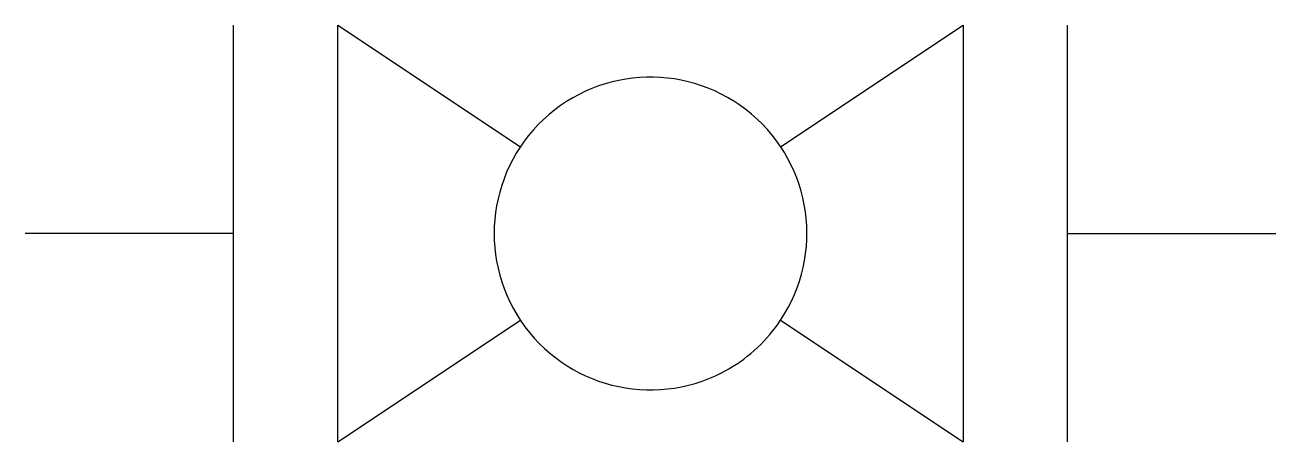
# Model space of a CAD drawing. Extents: x -6 to 6, y -2 to 2.
import ezdxf

# ---------------------------------------------------------------- set-up
doc = ezdxf.new("R2010")
doc.units = 0
doc.header["$LTSCALE"] = 1.2
doc.header["$MEASUREMENT"] = 0
doc.layers.get('0').update_dxf_attribs({"linetype": 'CONTINUOUS'})

msp = doc.modelspace()

# ---------------------------------------------------------------- linework, layer by layer
for p, q in [((-4, -2), (-4, 2)), ((-3, 2), (-1.248, 0.832)), ((-3, -2), (-3, 2)), ((1.248, 0.832), (3, 2)), ((3, 2), (3, -2)), ((4, -2), (4, 2)), ((-4, 0), (-6, 0)), ((4, 0), (6, 0)), ((-3, -2), (-1.248, -0.832)), ((1.248, -0.832), (3, -2))]:
    msp.add_line(p, q)
at = {"ltscale": 0.25}
for start, end in [(326.3099, 300), (300, 326.3099)]:
    msp.add_arc((0, 0), 1.5, start, end, dxfattribs=at)

doc.saveas('drawing.dxf')
